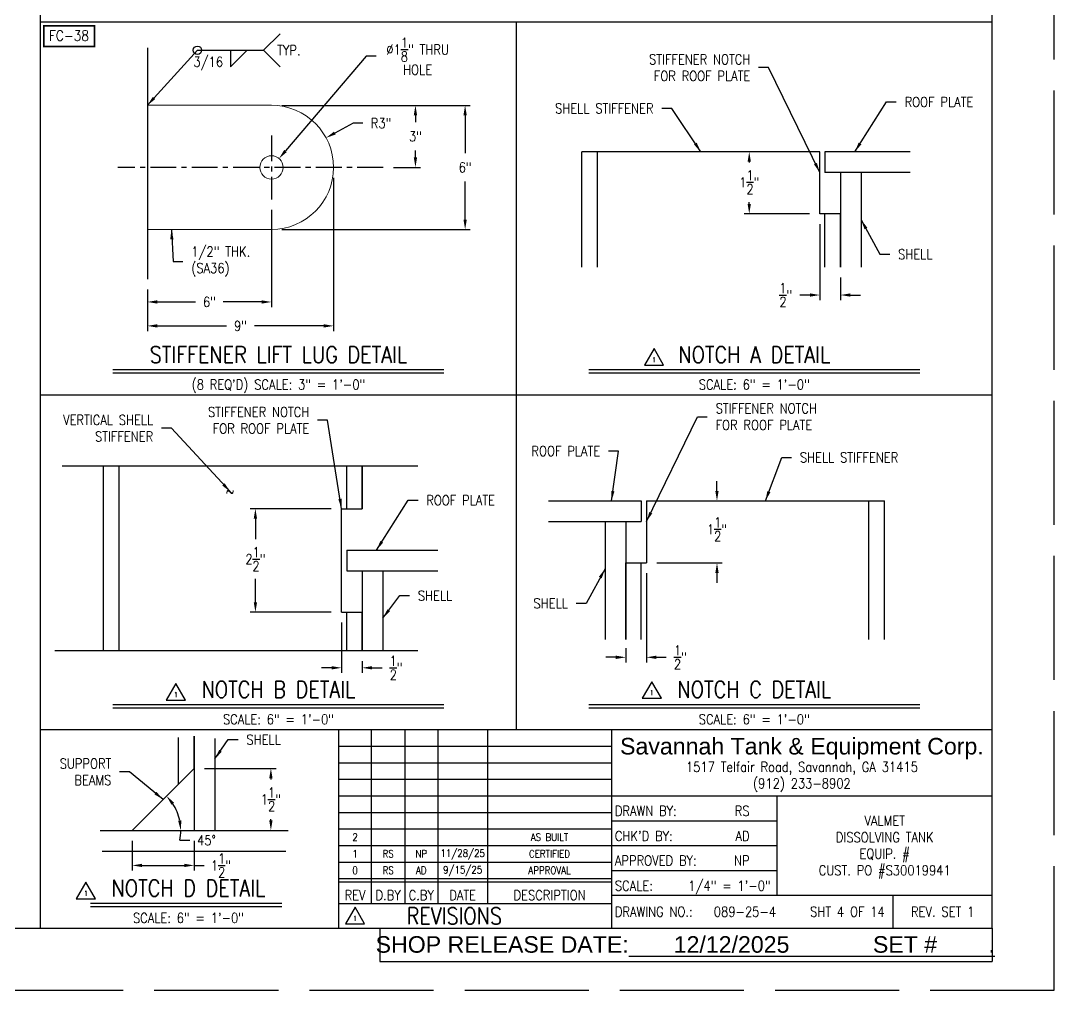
# Model space of a CAD drawing. Extents: x -36 to 1116, y 36 to 900.
# Drawn here: x 516 to 1116, y 36 to 598 of the extents above; entities that cross this region are included whole.
import ezdxf
from ezdxf.enums import TextEntityAlignment as Align

# ---------------------------------------------------------------- set-up
doc = ezdxf.new("R2010")
doc.units = 0
doc.header["$LTSCALE"] = 12
doc.header["$MEASUREMENT"] = 0
doc.header["$PDMODE"] = 33
doc.header["$PDSIZE"] = -0.5
doc.linetypes.add('AM_ISO02W050', pattern=[7.5, 6, -1.5])
doc.linetypes.add('CENTER', pattern=[2, 1.25, -0.25, 0.25, -0.25])
doc.layers.get('0').update_dxf_attribs({"linetype": 'CONTINUOUS'})
doc.layers.get('Defpoints').update_dxf_attribs({"linetype": 'CONTINUOUS'})
for name, color, linetype in [('6X20', 3, 'CONTINUOUS'), ('CENTER', 6, 'CENTER'), ('COVER', 3, 'CONTINUOUS'), ('DIM', 1, 'CONTINUOUS'), ('EXTERNALS', 3, 'CONTINUOUS'), ('SHELL', 40, 'CONTINUOUS'), ('SHOP TAG', 11, 'CONTINUOUS'), ('TEXT', 4, 'CONTINUOUS')]:
    doc.layers.add(name, color=color, linetype=linetype)
doc.styles.add('ROMANS', font='ROMANS.shx', dxfattribs={"width": 0.85, "height": 5.76})
doc.styles.get("Standard").update_dxf_attribs({"font": 'sanss___.ttf'})
doc.linetypes.add('Amzigzag', pattern='A,0.0001,[135,ltypeshp.shx,S=0.04,R=0,X=0,Y=0],-11', length=11.0001)
doc.dimstyles.get("Standard").update_dxf_attribs({"dimtxt": 0.18, "dimasz": 0.18, "dimexe": 0.18, "dimexo": 0.0625, "dimgap": 0.09, "dimtad": 0, "dimtih": 1, "dimtoh": 1, "dimdec": 4, "dimzin": 0, "dimdsep": 46, "dimtxsty": 'Standard', "dimcen": 0.09, "dimadec": 0, "dimazin": 0, "dimtfac": 1, "dimtdec": 4, "dimtofl": 0, "dimtmove": 0, "dimatfit": 3, "dimfxl": 1, "dimtolj": 1, "dimtzin": 0, "dimarcsym": 0})

# ---------------------------------------------------------------- blocks, each defined once
blk = doc.blocks.new('*D207')
at = {"layer": 'Defpoints', "color": 0, "transparency": 16777216}
for p in [(661.96, 549.32), (661.96, 477.32), (774.27, 477.32)]:
    blk.add_point(p, dxfattribs=at)
at = {"layer": 'DIM', "color": 0, "lineweight": -2, "transparency": 16777216}
for p, q in [((667.96, 549.32), (777.27, 549.32)), ((774.27, 543.56), (774.27, 521.55)), ((774.27, 483.08), (774.27, 505.1)), ((667.96, 477.32), (777.27, 477.32))]:
    blk.add_line(p, q, dxfattribs=at)
at = {"layer": 'DIM', "color": 0, "transparency": 16777216}
for points in [[(773.31, 543.56), (775.23, 543.56), (774.27, 549.32)], [(773.31, 483.08), (775.23, 483.08), (774.27, 477.32)]]:
    blk.add_solid(points, dxfattribs=at)
at = {"layer": 'DIM', "color": 0, "transparency": 16777216, "insert": (774.27, 513.32), "char_height": 5.76, "attachment_point": 5, "style": 'ROMANS'}
blk.add_mtext('\\A1;6"', dxfattribs=at)
blk = doc.blocks.new('*D208')
at = {"layer": 'Defpoints', "color": 0, "transparency": 16777216}
for p in [(697.96, 513.32), (589.96, 448.53), (697.96, 421.39)]:
    blk.add_point(p, dxfattribs=at)
at = {"layer": 'DIM', "color": 0, "lineweight": -2, "transparency": 16777216}
for p, q in [((697.96, 507.32), (697.96, 418.39)), ((589.96, 442.53), (589.96, 418.39)), ((595.72, 421.39), (635.78, 421.39)), ((692.2, 421.39), (652.14, 421.39))]:
    blk.add_line(p, q, dxfattribs=at)
at = {"layer": 'DIM', "color": 0, "transparency": 16777216}
for points in [[(595.72, 422.35), (595.72, 420.43), (589.96, 421.39)], [(692.2, 422.35), (692.2, 420.43), (697.96, 421.39)]]:
    blk.add_solid(points, dxfattribs=at)
at = {"layer": 'DIM', "color": 0, "transparency": 16777216, "insert": (643.96, 421.39), "char_height": 5.76, "attachment_point": 5, "style": 'ROMANS'}
blk.add_mtext('\\A1;9"', dxfattribs=at)
blk = doc.blocks.new('*D209')
at = {"layer": 'Defpoints', "color": 0, "transparency": 16777216}
for p in [(661.96, 494.8), (589.96, 448.53), (661.96, 435.28)]:
    blk.add_point(p, dxfattribs=at)
at = {"layer": 'DIM', "color": 0, "lineweight": -2, "transparency": 16777216}
for p, q in [((661.96, 488.8), (661.96, 432.28)), ((589.96, 442.53), (589.96, 432.28)), ((595.72, 435.28), (617.89, 435.28)), ((656.2, 435.28), (634.02, 435.28))]:
    blk.add_line(p, q, dxfattribs=at)
at = {"layer": 'DIM', "color": 0, "transparency": 16777216}
for points in [[(595.72, 436.24), (595.72, 434.32), (589.96, 435.28)], [(656.2, 436.24), (656.2, 434.32), (661.96, 435.28)]]:
    blk.add_solid(points, dxfattribs=at)
at = {"layer": 'DIM', "color": 0, "transparency": 16777216, "insert": (625.96, 435.28), "char_height": 5.76, "attachment_point": 5, "style": 'ROMANS'}
blk.add_mtext('\\A1;6"', dxfattribs=at)
blk = doc.blocks.new('*D210')
at = {"layer": 'Defpoints', "color": 0, "transparency": 16777216}
for p in [(661.96, 549.32), (726.73, 513.32), (745.45, 513.32)]:
    blk.add_point(p, dxfattribs=at)
at = {"layer": 'DIM', "color": 0, "lineweight": -2, "transparency": 16777216}
for p, q in [((667.96, 549.32), (748.45, 549.32)), ((745.45, 543.56), (745.45, 539.55)), ((745.45, 519.08), (745.45, 523.1)), ((732.73, 513.32), (748.45, 513.32))]:
    blk.add_line(p, q, dxfattribs=at)
at = {"layer": 'DIM', "color": 0, "transparency": 16777216}
for points in [[(744.49, 543.56), (746.41, 543.56), (745.45, 549.32)], [(744.49, 519.08), (746.41, 519.08), (745.45, 513.32)]]:
    blk.add_solid(points, dxfattribs=at)
at = {"layer": 'DIM', "color": 0, "transparency": 16777216, "insert": (745.45, 531.32), "char_height": 5.76, "attachment_point": 5, "style": 'ROMANS'}
blk.add_mtext('\\A1;3"', dxfattribs=at)
blk = doc.blocks.new('*D211')
at = {"layer": 'Defpoints', "color": 0, "transparency": 16777216}
for p in [(666.34, 518.46), (657.58, 508.19)]:
    blk.add_point(p, dxfattribs=at)
at = {"layer": 'DIM', "color": 0, "lineweight": -2, "transparency": 16777216}
for p, q in [((716.93, 577.79), (670.08, 522.84)), ((722.69, 577.79), (716.93, 577.79))]:
    blk.add_line(p, q, dxfattribs=at)
at = {"layer": 'DIM', "color": 0, "transparency": 16777216}
blk.add_solid([(669.34, 523.47), (670.81, 522.22), (666.34, 518.46)], dxfattribs=at)
at = {"layer": 'DIM', "color": 0, "transparency": 16777216, "insert": (746.72, 577.79), "char_height": 5.76, "attachment_point": 5, "style": 'ROMANS'}
blk.add_mtext('\\A1;∅1{\\H1x;\\S1/8;}" THRU\\PHOLE', dxfattribs=at)
blk = doc.blocks.new('*D212')
at = {"layer": 'Defpoints', "color": 0, "transparency": 16777216}
for p in [(693.61, 530.48), (661.96, 513.32)]:
    blk.add_point(p, dxfattribs=at)
at = {"layer": 'DIM', "color": 0, "lineweight": -2, "transparency": 16777216}
for p, q in [((709.24, 538.95), (698.67, 533.22)), ((715, 538.95), (709.24, 538.95))]:
    blk.add_line(p, q, dxfattribs=at)
at = {"layer": 'DIM', "color": 0, "transparency": 16777216}
blk.add_solid([(698.22, 534.06), (699.13, 532.38), (693.61, 530.48)], dxfattribs=at)
at = {"layer": 'DIM', "color": 0, "transparency": 16777216, "insert": (725.51, 538.95), "char_height": 5.76, "attachment_point": 5, "style": 'ROMANS'}
blk.add_mtext('\\A1;R3"', dxfattribs=at)
blk = doc.blocks.new('*D218')
at = {"layer": 'Defpoints', "color": 0, "transparency": 16777216}
for p in [(939.06, 522.35), (979.97, 522.35), (979.97, 486.35)]:
    blk.add_point(p, dxfattribs=at)
at = {"layer": 'DIM', "color": 0, "lineweight": -2, "transparency": 16777216}
for p, q in [((973.97, 522.35), (936.06, 522.35)), ((939.06, 516.59), (939.06, 516.19)), ((939.06, 492.11), (939.06, 493.15)), ((973.97, 486.35), (936.06, 486.35))]:
    blk.add_line(p, q, dxfattribs=at)
at = {"layer": 'DIM', "color": 0, "transparency": 16777216}
for points in [[(938.1, 516.59), (940.02, 516.59), (939.06, 522.35)], [(938.1, 492.11), (940.02, 492.11), (939.06, 486.35)]]:
    blk.add_solid(points, dxfattribs=at)
at = {"layer": 'DIM', "color": 0, "transparency": 16777216, "insert": (939.06, 504.67), "char_height": 5.76, "attachment_point": 5, "style": 'ROMANS'}
blk.add_mtext('\\A1;1{\\H1x;\\S1/2;}"', dxfattribs=at)
blk = doc.blocks.new('*D219')
at = {"layer": 'Defpoints', "color": 0, "transparency": 16777216}
for p in [(979.97, 486.35), (991.97, 455.52), (979.97, 439.3)]:
    blk.add_point(p, dxfattribs=at)
at = {"layer": 'DIM', "color": 0, "lineweight": -2, "transparency": 16777216}
for p, q in [((979.97, 480.35), (979.97, 436.3)), ((991.97, 449.52), (991.97, 436.3)), ((974.21, 439.3), (968.45, 439.3)), ((997.73, 439.3), (1003.49, 439.3))]:
    blk.add_line(p, q, dxfattribs=at)
at = {"layer": 'DIM', "color": 0, "transparency": 16777216}
for points in [[(974.21, 440.26), (974.21, 438.34), (979.97, 439.3)], [(997.73, 440.26), (997.73, 438.34), (991.97, 439.3)]]:
    blk.add_solid(points, dxfattribs=at)
at = {"layer": 'DIM', "color": 0, "transparency": 16777216, "insert": (960.27, 439.3), "char_height": 5.76, "attachment_point": 5, "style": 'ROMANS'}
blk.add_mtext('\\A1;{\\H1x;\\S1/2;}"', dxfattribs=at)
blk = doc.blocks.new('*D221')
at = {"layer": 'Defpoints', "color": 0, "transparency": 16777216}
for p in [(652.62, 315.32), (702.56, 315.32), (702.56, 255.32)]:
    blk.add_point(p, dxfattribs=at)
at = {"layer": 'DIM', "color": 0, "lineweight": -2, "transparency": 16777216}
for p, q in [((696.56, 315.32), (649.62, 315.32)), ((652.62, 309.56), (652.62, 297.63)), ((652.62, 261.08), (652.62, 274.59)), ((696.56, 255.32), (649.62, 255.32))]:
    blk.add_line(p, q, dxfattribs=at)
at = {"layer": 'DIM', "color": 0, "transparency": 16777216}
for points in [[(651.66, 309.56), (653.58, 309.56), (652.62, 315.32)], [(651.66, 261.08), (653.58, 261.08), (652.62, 255.32)]]:
    blk.add_solid(points, dxfattribs=at)
at = {"layer": 'DIM', "color": 0, "transparency": 16777216, "insert": (652.62, 286.11), "char_height": 5.76, "attachment_point": 5, "style": 'ROMANS'}
blk.add_mtext('\\A1;2{\\H1x;\\S1/2;}"', dxfattribs=at)
blk = doc.blocks.new('*D220')
at = {"layer": 'Defpoints', "color": 0, "transparency": 16777216}
for p in [(702.56, 255.32), (714.56, 232.99), (702.56, 223.06)]:
    blk.add_point(p, dxfattribs=at)
at = {"layer": 'DIM', "color": 0, "lineweight": -2, "transparency": 16777216}
for p, q in [((702.56, 249.32), (702.56, 220.06)), ((696.8, 223.06), (691.04, 223.06)), ((714.56, 226.99), (714.56, 220.06)), ((720.32, 223.06), (726.08, 223.06))]:
    blk.add_line(p, q, dxfattribs=at)
at = {"layer": 'DIM', "color": 0, "transparency": 16777216}
for points in [[(696.8, 224.02), (696.8, 222.1), (702.56, 223.06)], [(720.32, 224.02), (720.32, 222.1), (714.56, 223.06)]]:
    blk.add_solid(points, dxfattribs=at)
at = {"layer": 'DIM', "color": 0, "transparency": 16777216, "insert": (734.26, 223.06), "char_height": 5.76, "attachment_point": 5, "style": 'ROMANS'}
blk.add_mtext('\\A1;{\\H1x;\\S1/2;}"', dxfattribs=at)
blk = doc.blocks.new('*D223')
at = {"layer": 'Defpoints', "color": 0, "transparency": 16777216}
for p in [(879.43, 319.87), (920.34, 319.87), (879.43, 283.87)]:
    blk.add_point(p, dxfattribs=at)
at = {"layer": 'DIM', "color": 0, "lineweight": -2, "transparency": 16777216}
for p, q in [((920.34, 325.63), (920.34, 331.39)), ((885.43, 319.87), (923.34, 319.87)), ((885.43, 283.87), (923.34, 283.87)), ((920.34, 278.11), (920.34, 272.35))]:
    blk.add_line(p, q, dxfattribs=at)
at = {"layer": 'DIM', "color": 0, "transparency": 16777216}
for points in [[(919.38, 325.63), (921.3, 325.63), (920.34, 319.87)], [(919.38, 278.11), (921.3, 278.11), (920.34, 283.87)]]:
    blk.add_solid(points, dxfattribs=at)
at = {"layer": 'DIM', "color": 0, "transparency": 16777216, "insert": (920.34, 303.39), "char_height": 5.76, "attachment_point": 5, "style": 'ROMANS'}
blk.add_mtext('\\A1;1{\\H1x;\\S1/2;}"', dxfattribs=at)
blk = doc.blocks.new('*D222')
at = {"layer": 'Defpoints', "color": 0, "transparency": 16777216}
for p in [(879.43, 283.87), (867.43, 240.43), (879.43, 229.16)]:
    blk.add_point(p, dxfattribs=at)
at = {"layer": 'DIM', "color": 0, "lineweight": -2, "transparency": 16777216}
for p, q in [((879.43, 277.87), (879.43, 226.16)), ((867.43, 234.43), (867.43, 226.16)), ((861.67, 229.16), (855.91, 229.16)), ((885.19, 229.16), (890.95, 229.16))]:
    blk.add_line(p, q, dxfattribs=at)
at = {"layer": 'DIM', "color": 0, "transparency": 16777216}
for points in [[(861.67, 230.12), (861.67, 228.2), (867.43, 229.16)], [(885.19, 230.12), (885.19, 228.2), (879.43, 229.16)]]:
    blk.add_solid(points, dxfattribs=at)
at = {"layer": 'DIM', "color": 0, "transparency": 16777216, "insert": (899.13, 229.16), "char_height": 5.76, "attachment_point": 5, "style": 'ROMANS'}
blk.add_mtext('\\A1;{\\H1x;\\S1/2;}"', dxfattribs=at)
blk = doc.blocks.new('*D224')
at = {"layer": 'Defpoints', "color": 0, "transparency": 16777216}
for p in [(617.07, 164.75), (661.6, 164.75), (617.07, 128.75)]:
    blk.add_point(p, dxfattribs=at)
at = {"layer": 'DIM', "color": 0, "lineweight": -2, "transparency": 16777216}
for p, q in [((623.07, 164.75), (664.6, 164.75)), ((661.6, 158.99), (661.6, 158.27)), ((661.6, 134.51), (661.6, 135.23)), ((623.07, 128.75), (664.6, 128.75))]:
    blk.add_line(p, q, dxfattribs=at)
at = {"layer": 'DIM', "color": 0, "transparency": 16777216}
for points in [[(660.64, 158.99), (662.56, 158.99), (661.6, 164.75)], [(660.64, 134.51), (662.56, 134.51), (661.6, 128.75)]]:
    blk.add_solid(points, dxfattribs=at)
at = {"layer": 'DIM', "color": 0, "transparency": 16777216, "insert": (661.6, 146.75), "char_height": 5.76, "attachment_point": 5, "style": 'ROMANS'}
blk.add_mtext('\\A1;1{\\H1x;\\S1/2;}"', dxfattribs=at)
blk = doc.blocks.new('*D225')
at = {"layer": 'Defpoints', "color": 0, "transparency": 16777216}
for p in [(581.07, 128.75), (617.07, 128.75), (617.07, 108.45)]:
    blk.add_point(p, dxfattribs=at)
at = {"layer": 'DIM', "color": 0, "lineweight": -2, "transparency": 16777216}
for p, q in [((581.07, 122.75), (581.07, 105.45)), ((617.07, 122.75), (617.07, 105.45)), ((586.83, 108.45), (611.31, 108.45)), ((617.07, 108.45), (622.83, 108.45))]:
    blk.add_line(p, q, dxfattribs=at)
at = {"layer": 'DIM', "color": 0, "transparency": 16777216}
for points in [[(586.83, 109.41), (586.83, 107.49), (581.07, 108.45)], [(611.31, 109.41), (611.31, 107.49), (617.07, 108.45)]]:
    blk.add_solid(points, dxfattribs=at)
at = {"layer": 'DIM', "color": 0, "transparency": 16777216, "insert": (632.65, 108.45), "char_height": 5.76, "attachment_point": 5, "style": 'ROMANS'}
blk.add_mtext('\\A1;1{\\H1x;\\S1/2;}"', dxfattribs=at)
blk = doc.blocks.new('*D226')
at = {"layer": 'Defpoints', "color": 0, "transparency": 16777216}
for p in [(617.07, 164.75), (605.55, 142.87), (562.49, 128.75), (581.07, 128.75), (671.65, 128.75)]:
    blk.add_point(p, dxfattribs=at)
at = {"layer": 'DIM', "color": 0, "lineweight": -2, "transparency": 16777216}
blk.add_line((608.75, 123.02), (614.51, 123.02), dxfattribs=at)
for start, end in [(11.69894, 33.30106), (348.30106, 0)]:
    blk.add_arc((581.07, 128.75), 28.26, start, end, dxfattribs=at)
at = {"layer": 'DIM', "color": 0, "transparency": 16777216}
for points in [[(603.95, 143.65), (605.44, 144.87), (601.06, 148.73)], [(609.7, 134.57), (607.79, 134.38), (609.33, 128.75)]]:
    blk.add_solid(points, dxfattribs=at)
at = {"layer": 'DIM', "color": 0, "transparency": 16777216, "insert": (624.2, 123.02), "char_height": 5.76, "attachment_point": 5, "style": 'ROMANS'}
blk.add_mtext('\\A1;45°', dxfattribs=at)

msp = doc.modelspace()

# ---------------------------------------------------------------- linework, layer by layer
for p, q in [((528, 72), (528, 888)), ((1080, 72), (1080, 888)), ((528, 597.831511), (1080, 597.831511)), ((804, 187.2), (804, 597.831511)), ((528, 381.401931), (1080, 381.401931)), ((528, 187.2), (1080, 187.2)), ((700.834859, 187.2), (700.834859, 72)), ((720.034859, 86.4), (720.034859, 187.2)), ((739.234859, 187.2), (739.234859, 86.4)), ((758.434859, 187.2), (758.434859, 86.4)), ((787.234859, 187.2), (787.234859, 86.4)), ((859.2, 187.2), (859.2, 72)), ((700.834859, 177.6), (859.2, 177.6)), ((700.834859, 168), (859.2, 168)), ((700.834859, 158.4), (859.2, 158.4)), ((700.834859, 148.8), (1080, 148.8)), ((955.2, 91.2), (955.2, 148.8)), ((700.834859, 139.2), (859.2, 139.2)), ((859.2, 134.4), (955.2, 134.4)), ((700.834859, 129.6), (859.2, 129.6)), ((700.834859, 120), (955.2, 120)), ((700.834859, 110.4), (859.2, 110.4)), ((859.2, 105.6), (955.2, 105.6)), ((700.834859, 100.8), (859.2, 100.8)), ((700.834859, 98.88), (859.2, 98.88)), ((859.2, 91.2), (1080, 91.2)), ((1022.4, 91.2), (1022.4, 72)), ((700.834859, 86.4), (859.2, 86.4)), ((-24, 72), (1080, 72))]:
    msp.add_line(p, q)
at = {"layer": '6X20'}
for p, q in [((589.958134, 582.676575), (589.958134, 448.529626)), ((841.969602, 455.520189), (841.969602, 522.348499)), ((979.969602, 522.348499), (841.969602, 522.348499)), ((850.969602, 455.520189), (850.969602, 522.348499)), ((979.969602, 486.348499), (979.969602, 522.348499)), ((991.969602, 486.348499), (979.969602, 486.348499)), ((982.969602, 455.520189), (982.969602, 486.348499)), ((991.969602, 455.520189), (991.969602, 486.348499)), ((564.564418, 232.991122), (564.564418, 340.284426)), ((573.564418, 232.991122), (573.564418, 340.284426)), ((705.564418, 315.319353), (705.564418, 340.284426)), ((714.564418, 315.319353), (714.564418, 340.284426)), ((714.564418, 340.284426), (714.564418, 315.319353)), ((879.432643, 319.873946), (1017.432643, 319.873946)), ((879.432643, 319.873946), (879.432643, 283.873946)), ((1008.432643, 239.400265), (1008.432643, 319.873946)), ((1017.432643, 239.400265), (1017.432643, 319.873946)), ((702.564418, 315.319353), (714.564418, 315.319353)), ((702.564418, 255.319353), (702.564418, 315.319353)), ((867.432643, 239.400265), (867.432643, 283.873946)), ((867.432643, 283.873946), (879.432643, 283.873946)), ((876.432643, 239.400265), (876.432643, 283.873946)), ((702.564418, 255.319353), (714.564418, 255.319353)), ((705.564418, 232.991122), (705.564418, 255.319353)), ((714.564418, 232.991122), (714.564418, 255.319353)), ((608.073503, 155.745178), (608.073503, 182.579473)), ((617.073503, 164.745178), (617.073503, 183.326597))]:
    msp.add_line(p, q, dxfattribs=at)
at = {"layer": 'CENTER'}
for p, q in [((661.958134, 531.850096), (661.958134, 494.797336)), ((726.727923, 513.323716), (572.797156, 513.323716))]:
    msp.add_line(p, q, dxfattribs=at)
at = {"layer": 'COVER'}
for p, q in [((589.958134, 549.323716), (589.958134, 477.323716)), ((581.073503, 128.745178), (617.073503, 164.745178))]:
    msp.add_line(p, q, dxfattribs=at)
at = {"layer": 'Defpoints', "linetype": 'AM_ISO02W050'}
for p, q in [((1116, 36), (1116, 900)), ((-36, 36), (1116, 36))]:
    msp.add_line(p, q, dxfattribs=at)
at = {"layer": 'DIM'}
for p, q in [((657.390355, 581.278499), (666.990355, 590.878499)), ((618.990355, 581.278499), (657.390355, 581.278499)), ((638.190355, 571.678499), (647.790355, 581.278499)), ((638.190355, 581.278499), (638.190355, 571.678499)), ((657.390355, 581.278499), (666.990355, 571.678499)), ((570, 396.031441), (762, 396.031441)), ((846, 396.031441), (1038, 396.031441)), ((570, 394.111441), (762, 394.111441)), ((846, 394.111441), (1038, 394.111441)), ((570, 201.829511), (762, 201.829511)), ((570, 199.909511), (762, 199.909511)), ((846, 201.829511), (1038, 201.829511)), ((846, 199.909511), (1038, 199.909511)), ((556.92334, 86.629511), (667.941032, 86.629511)), ((556.92334, 84.709511), (667.941032, 84.709511))]:
    msp.add_line(p, q, dxfattribs=at)
at = {"layer": 'DIM', "linetype": 'Amzigzag', "ltscale": 0.6}
for p, q in [((540.476644, 340.284426), (746.868474, 340.284426)), ((746.868474, 232.991122), (536.315516, 232.991122))]:
    msp.add_line(p, q, dxfattribs=at)
at = {"layer": 'DIM'}
msp.add_circle((618.990355, 581.278499), 2.4, dxfattribs=at)
at = {"layer": 'EXTERNALS', "lineweight": 18}
for p, q in [((589.958134, 549.323716), (661.958134, 549.323716)), ((661.958134, 477.323716), (589.958134, 477.323716))]:
    msp.add_line(p, q, dxfattribs=at)
msp.add_circle((661.958134, 513.323716), 6.75, dxfattribs=at)
msp.add_arc((661.958134, 513.323716), 36, 270, 90, dxfattribs=at)
at = {"layer": 'SHELL'}
for p, q in [((982.969602, 522.348499), (982.969602, 510.348499)), ((1032.432952, 522.348499), (982.969602, 522.348499)), ((1032.432952, 510.348499), (982.969602, 510.348499)), ((991.969602, 510.348499), (991.969602, 455.520189)), ((1003.969602, 510.348499), (1003.969602, 455.520189)), ((822.640864, 319.873946), (867.432643, 319.873946)), ((822.640864, 319.873946), (876.432643, 319.873946)), ((876.432643, 319.873946), (876.432643, 307.873946)), ((822.640864, 307.873946), (855.432643, 307.873946)), ((822.640864, 307.873946), (876.432643, 307.873946)), ((855.432643, 307.873946), (855.432643, 239.400265)), ((867.432643, 307.873946), (867.432643, 239.400265)), ((705.564418, 291.319353), (758.517298, 291.319353)), ((705.564418, 291.319353), (705.564418, 279.319353)), ((705.564418, 279.319353), (758.517298, 279.319353)), ((714.564418, 279.319353), (714.564418, 232.991122)), ((726.564418, 279.319353), (758.517298, 279.319353)), ((726.564418, 279.319353), (726.564418, 232.991122)), ((617.073503, 183.326597), (617.073503, 128.745178)), ((629.073503, 181.991129), (629.073503, 128.745178)), ((562.492083, 128.745178), (671.654922, 128.745178)), ((563.827551, 116.745178), (670.319454, 116.745178))]:
    msp.add_line(p, q, dxfattribs=at)
at = {"layer": 'SHOP TAG'}
for p, q in [((724.8, 72), (724.8, 52.8)), ((1080, 72), (1080, 52.8)), ((724.8, 52.8), (1080, 52.8))]:
    msp.add_line(p, q, dxfattribs=at)
at = {"layer": 'TEXT'}
for p, q in [((883.839517, 408.243926), (878.296954, 398.643926)), ((889.382079, 398.643926), (883.839517, 408.243926)), ((878.296954, 398.643926), (889.382079, 398.643926)), ((606.466155, 213.94196), (600.923592, 204.34196)), ((612.008718, 204.34196), (606.466155, 213.94196)), ((882.52749, 215.019164), (876.984927, 205.419164)), ((888.070052, 205.419164), (882.52749, 215.019164)), ((600.923592, 204.34196), (612.008718, 204.34196)), ((876.984927, 205.419164), (888.070052, 205.419164)), ((554.260191, 98.74196), (548.717628, 89.14196)), ((559.802753, 89.14196), (554.260191, 98.74196)), ((548.717628, 89.14196), (559.802753, 89.14196)), ((710.434859, 84.20148), (704.892296, 74.60148)), ((715.977421, 74.60148), (710.434859, 84.20148)), ((704.892296, 74.60148), (715.977421, 74.60148))]:
    msp.add_line(p, q, dxfattribs=at)
at = {"layer": 'TEXT', "const_width": 0.96}
msp.add_lwpolyline([(529.823345, 595.411332), (529.823345, 583.504576), (559.34691, 583.504576), (559.34691, 595.411332)], close=True, dxfattribs=at)

# ---------------------------------------------------------------- texts
at = {"layer": 'DIM', "style": 'ROMANS', "width": 0.85}
msp.add_text('TYP.', height=5.76, dxfattribs=at).set_placement((672.036694, 581.278499), align=Align.MIDDLE_CENTER)
msp.add_text('3/16', height=5.76, dxfattribs=at).set_placement((616.686355, 571.678499))
for s, height, p in [('STIFFENER LIFT LUG DETAIL', 9.6, (666, 399.908682)), ('NOTCH A DETAIL', 9.6, (942, 399.908682)), ('(8 REQ\'D) SCALE: 3" = 1\'-0"', 5.76, (666, 384.511441)), ('SCALE: 6" = 1\'-0"', 5.76, (942, 384.511441)), ('~', 5.76, (637.923563, 322.573333)), ('NOTCH B DETAIL', 9.6, (666, 205.706752)), ('NOTCH C DETAIL', 9.6, (942, 205.706752)), ('SCALE: 6" = 1\'-0"', 5.76, (666, 190.309511)), ('SCALE: 6" = 1\'-0"', 5.76, (942, 190.309511)), ('NOTCH D DETAIL', 9.6, (613.794036, 90.506752)), ('SCALE: 6" = 1\'-0"', 5.76, (613.794036, 75.109511))]:
    msp.add_text(s, height=height, dxfattribs=at).set_placement(p, align=Align.CENTER)
at = {"layer": 'DIM', "char_height": 5.76, "style": 'ROMANS'}
for s, insert, attachment_point in [('STIFFENER NOTCH\\PFOR ROOF PLATE', (939.685559, 571.179919), 6), ('ROOF PLATE', (1029.139104, 551.273263), 4), ('SHELL STIFFENER', (883.53323, 547.540765), 6), ('SHELL', (1025.404391, 462.937478), 4), ('STIFFENER NOTCH\\PFOR ROOF PLATE', (683.873452, 366.650749), 6), ('STIFFENER NOTCH\\PFOR ROOF PLATE', (919.528299, 368.705366), 4), ('VERTICAL SHELL\\PSTIFFENER', (593.333505, 362.034351), 6), ('ROOF PLATE', (852.572697, 348.79871), 6), ('SHELL STIFFENER', (968.422953, 345.066212), 4), ('ROOF PLATE', (751.733919, 320.244117), 4), ('SHELL', (746.868474, 264.916861), 4), ('SHELL', (833.865389, 260.462924), 6), ('SHELL', (647.434875, 181.390222), 4), ('SUPPORT\\PBEAMS', (569.07911, 162.725041), 6)]:
    msp.add_mtext(s, dxfattribs=dict(at, insert=insert, attachment_point=attachment_point))
at = {"layer": 'DIM', "insert": (615.408539, 458.745349), "char_height": 5.76, "width": 46.47457767, "attachment_point": 4, "style": 'ROMANS'}
msp.add_mtext('1/2" THK.\\P(SA36)', dxfattribs=at)
at = {"layer": 'SHOP TAG'}
msp.add_text('SHOP RELEASE DATE:%%U       12/12/2025             SET #        .', height=9.6, dxfattribs=at).set_placement((901.97319, 62.608987), align=Align.MIDDLE_CENTER)
at = {"layer": 'TEXT', "style": 'ROMANS', "width": 0.85}
for s, height, p in [('1', 2.88, (883.839517, 401.843926)), ('1', 2.88, (882.52749, 208.619164)), ('1', 2.88, (606.466155, 207.54196)), ('1517 Telfair Road, Savannah, GA 31415', 5.76, (969.6, 165.6)), ('(912) 233-8902', 5.76, (969.6, 156)), ('VALMET', 5.76, (1017.6, 134.4)), ('DISSOLVING TANK', 5.76, (1017.6, 124.8)), ('EQUIP. #', 5.76, (1017.6, 115.2)), ('CUST. PO #S30019941', 5.76, (1017.6, 105.6)), ('1', 2.88, (554.260191, 92.34196)), ('REVISIONS', 9.6, (768.034859, 79.2)), ('REV. SET 1', 5.76, (1051.2, 81.6)), ('1', 2.88, (710.434859, 77.80148))]:
    msp.add_text(s, height=height, dxfattribs=at).set_placement(p, align=Align.MIDDLE_CENTER)
at = {"layer": 'TEXT'}
msp.add_text('Savannah Tank & Equipment Corp.', height=9.6, dxfattribs=at).set_placement((969.6, 177.6), align=Align.MIDDLE_CENTER)
at = {"layer": 'TEXT', "style": 'ROMANS', "width": 0.85}
for s, p in [('DRAWN BY:', (861.12, 140.096338)), ("CHK'D BY:", (861.12, 125.519024)), ('APPROVED BY:', (861.12, 111.296338)), ('SCALE:', (861.12, 96.639409)), ('SCALE:', (861.12, 96.637291)), ('DRAWING NO.:', (861.12, 81.6)), ('089-25-4', (918.514066, 81.6))]:
    msp.add_text(s, height=5.76, dxfattribs=at).set_placement(p, align=Align.MIDDLE_LEFT)
for s, p in [('RS', (939.271871, 140.096338)), ('AD', (939.271871, 125.519024)), ('NP', (939.271871, 111.296338)), ('1/4" = 1\'-0"', (951.507885, 96.637291)), ('SHT 4 OF 14', (1017.594046, 81.6))]:
    msp.add_text(s, height=5.76, dxfattribs=at).set_placement(p, align=Align.MIDDLE_RIGHT)
for s, height, p in [('2', 4.32, (710.434859, 124.8)), ('AS BUILT', 4.32, (823.217429, 124.8)), ('1', 4.32, (710.434859, 115.2)), ('RS', 4.32, (729.634859, 115.2)), ('NP', 4.32, (748.834859, 115.2)), ('11/28/25', 4.32, (772.834859, 115.2)), ('CERTIFIED', 4.32, (823.217429, 115.2)), ('9/15/25', 4.32, (772.834859, 105.6)), ('0', 4.32, (710.434859, 105.6)), ('RS', 4.32, (729.634859, 105.6)), ('AD', 4.32, (748.834859, 105.6)), ('APPROVAL', 4.32, (823.217429, 105.6)), ('REV', 5.76, (710.434859, 91.2)), ('D.BY', 5.76, (729.634859, 91.2)), ('C.BY', 5.76, (748.834859, 91.2)), ('DATE', 5.76, (772.834859, 91.2)), ('DESCRIPTION', 5.76, (823.217429, 91.2))]:
    msp.add_text(s, height=height, dxfattribs=at).set_placement(p, align=Align.MIDDLE)
at = {"layer": 'TEXT', "insert": (532.918496, 592.786086), "char_height": 6.048, "width": 117.16266667, "attachment_point": 1, "style": 'ROMANS'}
msp.add_mtext('FC-38', dxfattribs=at)

# ---------------------------------------------------------------- dimensions: what is measured, and where the dimension line sits
at = {"layer": 'DIM'}
dim = msp.add_diameter_dim_2p(p1=(657.578388, 508.187538), p2=(666.33788, 518.459894), text='<> THRU\\PHOLE', dimstyle='Standard', override={"dimscale": 48, "dimtxt": 5.76, "dimasz": 0.12, "dimexe": 0.0625, "dimexo": 0.125, "dimgap": 0.1, "dimlfac": 0.083333, "dimzin": 3, "dimlunit": 4, "dimpost": '\\X', "dimtxsty": 'ROMANS', "dimcen": 0}, dxfattribs=at)
dim.commit()
dim.dimension.update_dxf_attribs({"geometry": '*D211', "text_midpoint": (746.724033, 577.789554), "dimtype": 163})
for base, p1, p2, angle, override, picture, middle in [((774.274121, 477.323716), (661.958134, 549.323716), (661.958134, 477.323716), 90, {"dimscale": 48, "dimtxt": 5.76, "dimasz": 0.12, "dimexe": 0.0625, "dimexo": 0.125, "dimgap": 0.1, "dimlfac": 0.083333, "dimzin": 3, "dimlunit": 4, "dimpost": '\\X', "dimtxsty": 'ROMANS', "dimcen": 0}, '*D207', (774.274121, 513.323716)), ((745.449243, 513.323716), (661.958134, 549.323716), (726.727923, 513.323716), 90, {"dimscale": 48, "dimtxt": 5.76, "dimasz": 0.12, "dimexe": 0.0625, "dimexo": 0.125, "dimgap": 0.1, "dimlfac": 0.083333, "dimzin": 3, "dimlunit": 4, "dimpost": '\\X', "dimtxsty": 'ROMANS', "dimcen": 0}, '*D210', (745.449243, 531.323716)), ((939.063107, 522.348499), (979.969602, 486.348499), (979.969602, 522.348499), 90, {"dimscale": 48, "dimtxt": 5.76, "dimasz": 0.12, "dimexe": 0.0625, "dimexo": 0.125, "dimgap": 0.1, "dimlfac": 0.041667, "dimzin": 3, "dimlunit": 4, "dimpost": '\\X', "dimtxsty": 'ROMANS', "dimcen": 0}, '*D218', (939.063107, 504.673403)), ((920.339138, 319.873946), (879.432643, 283.873946), (879.432643, 319.873946), 90, {"dimscale": 48, "dimtxt": 5.76, "dimasz": 0.12, "dimexe": 0.0625, "dimexo": 0.125, "dimgap": 0.1, "dimlfac": 0.041667, "dimzin": 3, "dimlunit": 4, "dimpost": '\\X', "dimtxsty": 'ROMANS', "dimcen": 0}, '*D223', (920.339138, 303.386366)), ((652.622563, 315.319353), (702.564418, 255.319353), (702.564418, 315.319353), 90, {"dimscale": 48, "dimtxt": 5.76, "dimasz": 0.12, "dimexe": 0.0625, "dimexo": 0.125, "dimgap": 0.1, "dimlfac": 0.041667, "dimzin": 3, "dimlunit": 4, "dimpost": '\\X', "dimtxsty": 'ROMANS', "dimcen": 0}, '*D221', (652.622563, 286.107908)), ((879.432643, 229.164848), (867.432643, 240.434704), (879.432643, 283.873946), 180, {"dimscale": 48, "dimtxt": 5.76, "dimasz": 0.12, "dimexe": 0.0625, "dimexo": 0.125, "dimgap": 0.1, "dimlfac": 0.041667, "dimzin": 3, "dimlunit": 4, "dimpost": '\\X', "dimtxsty": 'ROMANS', "dimcen": 0}, '*D222', (899.133214, 229.164848)), ((661.598468, 164.745178), (617.073503, 128.745178), (617.073503, 164.745178), 90, {"dimscale": 48, "dimtxt": 5.76, "dimasz": 0.12, "dimexe": 0.0625, "dimexo": 0.125, "dimgap": 0.1, "dimlfac": 0.041667, "dimzin": 3, "dimlunit": 4, "dimpost": '\\X', "dimtxsty": 'ROMANS', "dimcen": 0}, '*D224', (661.598468, 146.745178))]:
    dim = msp.add_linear_dim(base=base, p1=p1, p2=p2, angle=angle, dimstyle='Standard', override=override, dxfattribs=at)
    dim.commit()
    dim.dimension.update_dxf_attribs({"geometry": picture, "text_midpoint": middle, "dimtype": 160})
dim = msp.add_radius_dim(center=(661.958134, 513.323716), mpoint=(693.60921, 530.476251), dimstyle='Standard', override={"dimscale": 48, "dimtxt": 5.76, "dimasz": 0.12, "dimexe": 0.0625, "dimexo": 0.125, "dimgap": 0.1, "dimlfac": 0.083333, "dimzin": 3, "dimlunit": 4, "dimpost": '\\X', "dimtxsty": 'ROMANS', "dimcen": 0}, dxfattribs=at)
dim.commit()
dim.dimension.update_dxf_attribs({"geometry": '*D212', "text_midpoint": (725.510225, 538.946017), "dimtype": 164})
for base, p1, p2, override, picture, middle in [((697.958134, 421.388172), (589.958134, 448.529626), (697.958134, 513.323716), {"dimscale": 48, "dimtxt": 5.76, "dimasz": 0.12, "dimexe": 0.0625, "dimexo": 0.125, "dimgap": 0.1, "dimlfac": 0.083333, "dimzin": 3, "dimlunit": 4, "dimpost": '\\X', "dimtxsty": 'ROMANS', "dimcen": 0}, '*D208', (643.958134, 421.388172)), ((702.564418, 223.059291), (714.564418, 232.991122), (702.564418, 255.319353), {"dimscale": 48, "dimtxt": 5.76, "dimasz": 0.12, "dimexe": 0.0625, "dimexo": 0.125, "dimgap": 0.1, "dimlfac": 0.041667, "dimzin": 3, "dimlunit": 4, "dimpost": '\\X', "dimtxsty": 'ROMANS', "dimcen": 0}, '*D220', (734.264989, 223.059291))]:
    dim = msp.add_linear_dim(base=base, p1=p1, p2=p2, dimstyle='Standard', override=override, dxfattribs=at)
    dim.commit()
    dim.dimension.update_dxf_attribs({"geometry": picture, "text_midpoint": middle, "dimtype": 160})
for base, p1, p2, override, picture, middle in [((661.958134, 435.279372), (589.958134, 448.529626), (661.958134, 494.797336), {"dimscale": 48, "dimtxt": 5.76, "dimasz": 0.12, "dimexe": 0.0625, "dimexo": 0.125, "dimgap": 0.1, "dimlfac": 0.083333, "dimzin": 3, "dimlunit": 4, "dimpost": '\\X', "dimtxsty": 'ROMANS', "dimcen": 0}, '*D209', (625.958134, 435.279372)), ((979.969602, 439.298326), (991.969602, 455.520189), (979.969602, 486.348499), {"dimscale": 48, "dimtxt": 5.76, "dimasz": 0.12, "dimexe": 0.0625, "dimexo": 0.125, "dimgap": 0.1, "dimlfac": 0.041667, "dimzin": 3, "dimlunit": 4, "dimpost": '\\X', "dimtxsty": 'ROMANS', "dimcen": 0}, '*D219', (960.269031, 439.298326)), ((617.073503, 108.45244), (581.073503, 128.745178), (617.073503, 128.745178), {"dimscale": 48, "dimtxt": 5.76, "dimasz": 0.12, "dimexe": 0.0625, "dimexo": 0.125, "dimgap": 0.1, "dimlfac": 0.041667, "dimzin": 3, "dimlunit": 4, "dimpost": '\\X', "dimtxsty": 'ROMANS', "dimcen": 0}, '*D225', (632.646074, 108.45244))]:
    dim = msp.add_linear_dim(base=base, p1=p1, p2=p2, dimstyle='Standard', override=override, dxfattribs=at)
    dim.commit()
    dim.dimension.update_dxf_attribs({"geometry": picture, "text_midpoint": middle})
dim = msp.add_angular_dim_2l(base=(605.546326, 142.874569), line1=((581.073503, 128.745178), (617.073503, 164.745178)), line2=((562.492083, 128.745178), (671.654922, 128.745178)), dimstyle='Standard', override={"dimscale": 48, "dimtxt": 5.76, "dimasz": 0.12, "dimexe": 0.0625, "dimexo": 0.125, "dimgap": 0.1, "dimlfac": 0.041667, "dimzin": 3, "dimlunit": 4, "dimpost": '\\X', "dimtxsty": 'ROMANS', "dimcen": 0}, dxfattribs=at)
dim.commit()
dim.dimension.update_dxf_attribs({"geometry": '*D226', "text_midpoint": (624.201253, 123.01517)})

# ---------------------------------------------------------------- leaders
msp.add_leader([(589.958134, 549.323716), (618.990355, 581.278499)], dimstyle='Standard', override={"dimscale": 48, "dimtxt": 5.76, "dimasz": 0.12, "dimexe": 0.0625, "dimexo": 0.125, "dimgap": 0.1, "dimlfac": 0.333333, "dimzin": 3, "dimlunit": 4, "dimpost": '\\X', "dimtxsty": 'ROMANS', "dimcen": 0}, dxfattribs=at)
at = {"layer": 'DIM', "annotation_type": 0, "has_hookline": 1}
for points, override, hookline_direction, text_width in [([(979.969602, 510.348499), (950.245559, 571.179919), (944.485559, 571.179919)], {"dimscale": 48, "dimtxt": 5.76, "dimasz": 0.12, "dimexe": 0.0625, "dimexo": 0.125, "dimgap": 0.1, "dimlfac": 0.041667, "dimzin": 3, "dimlunit": 4, "dimpost": '\\X', "dimtxsty": 'ROMANS', "dimcen": 0}, 1, 64.813714), ([(910.969602, 522.348499), (894.09323, 547.540765), (888.33323, 547.540765)], {"dimscale": 48, "dimtxt": 5.76, "dimasz": 0.12, "dimexe": 0.0625, "dimexo": 0.125, "dimgap": 0.1, "dimlfac": 0.083333, "dimzin": 3, "dimlunit": 4, "dimpost": '\\X', "dimtxsty": 'ROMANS', "dimcen": 0}, 1, 63.181714), ([(1000.231845, 522.348499), (1018.579104, 551.273263), (1024.339104, 551.273263)], {"dimscale": 48, "dimtxt": 5.76, "dimasz": 0.12, "dimexe": 0.0625, "dimexo": 0.125, "dimgap": 0.1, "dimlfac": 0.083333, "dimzin": 3, "dimlunit": 4, "dimpost": '\\X', "dimtxsty": 'ROMANS', "dimcen": 0}, 0, 44.064), ([(1003.969602, 482.934344), (1014.844391, 462.937478), (1020.604391, 462.937478)], {"dimscale": 48, "dimtxt": 5.76, "dimasz": 0.12, "dimexe": 0.0625, "dimexo": 0.125, "dimgap": 0.1, "dimlfac": 0.083333, "dimzin": 3, "dimlunit": 4, "dimpost": '\\X', "dimtxsty": 'ROMANS', "dimcen": 0}, 0, 21.216), ([(603.89942, 477.323716), (604.848539, 458.745349), (610.608539, 458.745349)], {"dimscale": 48, "dimtxt": 5.76, "dimasz": 0.12, "dimexe": 0.0625, "dimexo": 0.125, "dimgap": 0.1, "dimlfac": 0.083333, "dimzin": 3, "dimlunit": 4, "dimpost": '\\X', "dimtxsty": 'ROMANS', "dimcen": 0}, 0, 36.370286), ([(702.564418, 315.319353), (694.433452, 366.650749), (688.673452, 366.650749)], {"dimscale": 48, "dimtxt": 5.76, "dimasz": 0.12, "dimexe": 0.0625, "dimexo": 0.125, "dimgap": 0.1, "dimlfac": 0.041667, "dimzin": 3, "dimlunit": 4, "dimpost": '\\X', "dimtxsty": 'ROMANS', "dimcen": 0}, 1, 64.813714), ([(879.432643, 307.873946), (908.968299, 368.705366), (914.728299, 368.705366)], {"dimscale": 48, "dimtxt": 5.76, "dimasz": 0.12, "dimexe": 0.0625, "dimexo": 0.125, "dimgap": 0.1, "dimlfac": 0.041667, "dimzin": 3, "dimlunit": 4, "dimpost": '\\X', "dimtxsty": 'ROMANS', "dimcen": 0}, 0, 64.813714), ([(637.97421, 325.243174), (603.893505, 362.034351), (598.133505, 362.034351)], {"dimscale": 48, "dimtxt": 5.76, "dimasz": 0.12, "dimexe": 0.0625, "dimexo": 0.125, "dimgap": 0.1, "dimlfac": 0.083333, "dimzin": 3, "dimlunit": 4, "dimpost": '\\X', "dimtxsty": 'ROMANS', "dimcen": 0}, 1, 58.752), ([(859.1704, 319.873946), (863.132697, 348.79871), (857.372697, 348.79871)], {"dimscale": 48, "dimtxt": 5.76, "dimasz": 0.12, "dimexe": 0.0625, "dimexo": 0.125, "dimgap": 0.1, "dimlfac": 0.083333, "dimzin": 3, "dimlunit": 4, "dimpost": '\\X', "dimtxsty": 'ROMANS', "dimcen": 0}, 1, 44.064), ([(948.432643, 319.873946), (957.862953, 345.066212), (963.622953, 345.066212)], {"dimscale": 48, "dimtxt": 5.76, "dimasz": 0.12, "dimexe": 0.0625, "dimexo": 0.125, "dimgap": 0.1, "dimlfac": 0.083333, "dimzin": 3, "dimlunit": 4, "dimpost": '\\X', "dimtxsty": 'ROMANS', "dimcen": 0}, 0, 63.181714), ([(722.82666, 291.319353), (741.173919, 320.244117), (746.933919, 320.244117)], {"dimscale": 48, "dimtxt": 5.76, "dimasz": 0.12, "dimexe": 0.0625, "dimexo": 0.125, "dimgap": 0.1, "dimlfac": 0.083333, "dimzin": 3, "dimlunit": 4, "dimpost": '\\X', "dimtxsty": 'ROMANS', "dimcen": 0}, 0, 44.064), ([(855.432643, 280.459791), (844.425389, 260.462924), (838.665389, 260.462924)], {"dimscale": 48, "dimtxt": 5.76, "dimasz": 0.12, "dimexe": 0.0625, "dimexo": 0.125, "dimgap": 0.1, "dimlfac": 0.083333, "dimzin": 3, "dimlunit": 4, "dimpost": '\\X', "dimtxsty": 'ROMANS', "dimcen": 0}, 1, 21.216), ([(726.564418, 251.905198), (736.308474, 264.916861), (742.068474, 264.916861)], {"dimscale": 48, "dimtxt": 5.76, "dimasz": 0.12, "dimexe": 0.0625, "dimexo": 0.125, "dimgap": 0.1, "dimlfac": 0.083333, "dimzin": 3, "dimlunit": 4, "dimpost": '\\X', "dimtxsty": 'ROMANS', "dimcen": 0}, 0, 21.216), ([(629.073503, 170.191114), (636.874875, 181.390222), (642.634875, 181.390222)], {"dimscale": 48, "dimtxt": 5.76, "dimasz": 0.12, "dimexe": 0.0625, "dimexo": 0.125, "dimgap": 0.1, "dimlfac": 0.041667, "dimzin": 3, "dimlunit": 4, "dimpost": '\\X', "dimtxsty": 'ROMANS', "dimcen": 0}, 0, 21.216), ([(599.073503, 146.745178), (579.63911, 162.725041), (573.87911, 162.725041)], {"dimscale": 48, "dimtxt": 5.76, "dimasz": 0.12, "dimexe": 0.0625, "dimexo": 0.125, "dimgap": 0.1, "dimlfac": 0.041667, "dimzin": 3, "dimlunit": 4, "dimpost": '\\X', "dimtxsty": 'ROMANS', "dimcen": 0}, 1, 32.406857)]:
    msp.add_leader(points, dimstyle='Standard', override=override, dxfattribs=dict(at, hookline_direction=hookline_direction, text_width=text_width))

doc.saveas('drawing.dxf')
